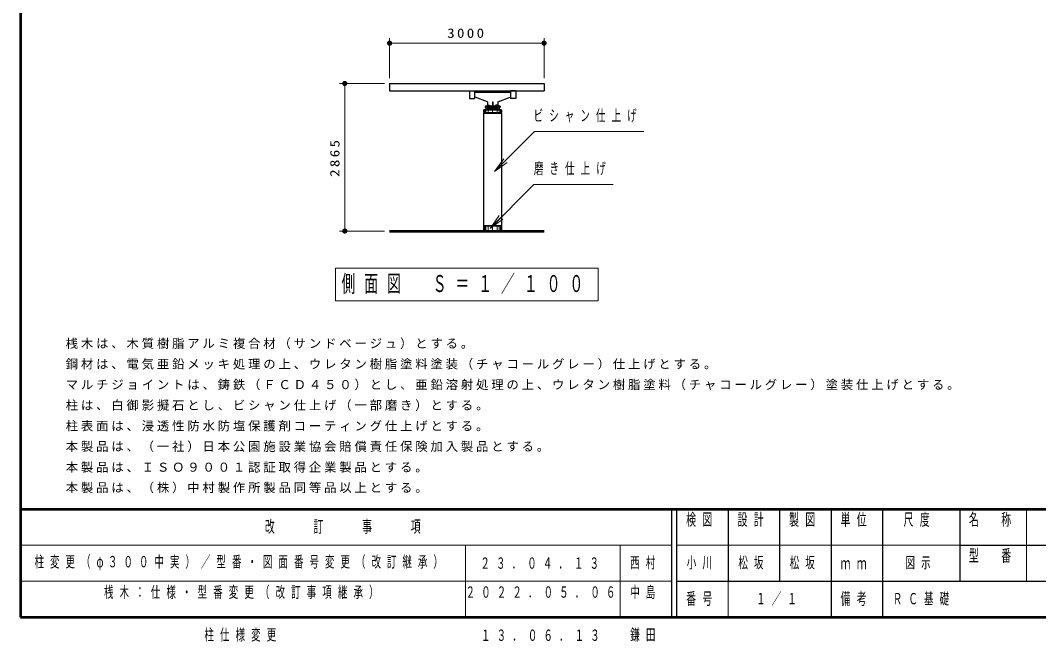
# Model space of a CAD drawing. Units: millimetres on the paper, with parts at other scales. Extents: x -365 to 10, y -38 to 257.
# Drawn here: x -365 to -167.2, y -4.7 to 115.9 of the extents above; entities that cross this region are included whole.
import ezdxf

# ---------------------------------------------------------------- set-up
doc = ezdxf.new("R2010")
doc.units = ezdxf.units.MM
doc.layers.add('LY_1', color=7, linetype='Continuous', lineweight=25)
doc.layers.add('LY_2', color=7, linetype='Continuous', lineweight=13)
doc.styles.add('ＭＳ ゴシック', font='')
doc.styles.get('ＭＳ ゴシック').set_extended_font_data('MS Gothic')

# ---------------------------------------------------------------- blocks, each defined once
blk = doc.blocks.new('filled_dot')
at = {"color": 0, "linetype": 'Continuous', "lineweight": -2, "const_width": 1.25}
blk.add_lwpolyline([(-0.625, 0, 1), (0.625, 0, 1)], format="xyb", close=True, dxfattribs=at)

msp = doc.modelspace()

# ---------------------------------------------------------------- linework, layer by layer
at = {"layer": 'LY_1', "lineweight": 13}
for p, q in [((-293.257, 104.648), (-293.257, 112.468)), ((-293.257, 111.468), (-263.257, 111.468)), ((-263.257, 104.648), (-263.257, 112.468)), ((-294.257, 103.648), (-302.971, 103.648)), ((-301.971, 74.998), (-301.971, 103.648)), ((-274.788, 98.448), (-274.788, 97.998)), ((-274.57, 98.448), (-274.57, 97.998)), ((-274.132, 98.448), (-274.132, 97.998)), ((-273.257, 98.448), (-273.257, 97.998)), ((-272.382, 98.448), (-272.382, 97.998)), ((-271.945, 98.448), (-271.945, 97.998)), ((-271.726, 98.448), (-271.726, 97.998)), ((-272.868, 86.541), (-271.1, 89.015)), ((-272.868, 86.541), (-270.746, 88.662)), ((-270.393, 88.308), (-272.868, 86.541)), ((-273.746, 75.506), (-271.979, 77.981)), ((-273.746, 75.506), (-271.625, 77.627)), ((-271.272, 77.274), (-273.746, 75.506)), ((-274.788, 75.998), (-274.788, 74.998)), ((-274.57, 75.998), (-274.57, 74.998)), ((-274.132, 75.998), (-274.132, 74.998)), ((-273.257, 75.998), (-273.257, 74.998)), ((-272.382, 75.998), (-272.382, 74.998)), ((-271.945, 75.998), (-271.945, 74.998)), ((-271.726, 75.998), (-271.726, 74.998)), ((-294.257, 74.998), (-302.971, 74.998)), ((-252.757, 67.758), (-303.757, 67.758)), ((-303.757, 67.758), (-303.757, 61.458)), ((-252.757, 61.458), (-252.757, 67.758)), ((-303.757, 61.458), (-252.757, 61.458))]:
    msp.add_line(p, q, dxfattribs=at)
at = {"layer": 'LY_1', "color": 40}
for p, q in [((-293.257, 103.648), (-263.257, 103.648)), ((-293.257, 103.648), (-293.257, 102.198)), ((-263.257, 103.648), (-263.257, 102.198)), ((-293.257, 102.198), (-263.257, 102.198))]:
    msp.add_line(p, q, dxfattribs=at)
at = {"layer": 'LY_1'}
for p, q in [((-277.757, 102.198), (-277.757, 100.718)), ((-277.757, 102.198), (-276.757, 102.198)), ((-276.757, 102.198), (-276.757, 100.718)), ((-276.757, 101.958), (-269.757, 101.958)), ((-276.757, 100.958), (-276.657, 100.958)), ((-274.257, 100.088), (-276.657, 100.958)), ((-272.257, 100.088), (-269.857, 100.958)), ((-269.757, 100.958), (-269.857, 100.958)), ((-269.757, 102.198), (-269.757, 100.718)), ((-268.757, 102.198), (-269.757, 102.198)), ((-268.757, 102.198), (-268.757, 100.718)), ((-277.757, 100.718), (-276.757, 100.718)), ((-274.707, 99.198), (-271.807, 99.198)), ((-274.657, 99.288), (-274.657, 99.198)), ((-274.657, 99.288), (-271.857, 99.288)), ((-274.257, 100.088), (-274.257, 99.288)), ((-274.167, 99.438), (-273.847, 99.438)), ((-274.167, 99.438), (-274.167, 99.288)), ((-273.847, 99.438), (-273.847, 99.288)), ((-273.287, 100.088), (-273.287, 99.288)), ((-273.287, 100.088), (-273.227, 100.088)), ((-273.227, 100.088), (-273.227, 99.288)), ((-272.667, 99.438), (-272.347, 99.438)), ((-272.667, 99.438), (-272.667, 99.288)), ((-272.347, 99.438), (-272.347, 99.288)), ((-272.257, 100.088), (-272.257, 99.288)), ((-271.857, 99.288), (-271.857, 99.198)), ((-268.757, 100.718), (-269.757, 100.718))]:
    msp.add_line(p, q, dxfattribs=at)
at = {"layer": 'LY_1', "color": 1}
for p, q in [((-274.707, 99.198), (-271.807, 99.198)), ((-274.707, 99.198), (-274.707, 99.056)), ((-274.707, 99.108), (-273.302, 99.108)), ((-274.157, 99.32), (-273.857, 99.32)), ((-274.157, 99.32), (-274.157, 99.288)), ((-274.157, 99.076), (-274.157, 99.108)), ((-274.157, 99.076), (-273.857, 99.076)), ((-274.127, 99.42), (-274.127, 99.32)), ((-274.127, 99.42), (-273.887, 99.42)), ((-274.127, 98.946), (-274.127, 99.076)), ((-274.127, 98.946), (-273.887, 98.946)), ((-274.087, 98.92), (-274.087, 98.946)), ((-274.087, 98.92), (-273.927, 98.92)), ((-274.007, 99.42), (-274.007, 99.32)), ((-274.007, 98.946), (-274.007, 99.076)), ((-273.927, 98.92), (-273.927, 98.946)), ((-273.887, 99.42), (-273.887, 99.32)), ((-273.887, 98.946), (-273.887, 99.076)), ((-273.857, 99.32), (-273.857, 99.288)), ((-273.857, 99.076), (-273.857, 99.108)), ((-273.302, 99.108), (-273.302, 98.588)), ((-271.807, 99.108), (-273.212, 99.108)), ((-273.212, 99.108), (-273.212, 98.588)), ((-272.357, 99.32), (-272.657, 99.32)), ((-272.657, 99.32), (-272.657, 99.288)), ((-272.657, 99.076), (-272.657, 99.108)), ((-272.357, 99.076), (-272.657, 99.076)), ((-272.627, 99.42), (-272.627, 99.32)), ((-272.387, 99.42), (-272.627, 99.42)), ((-272.627, 98.946), (-272.627, 99.076)), ((-272.387, 98.946), (-272.627, 98.946)), ((-272.587, 98.92), (-272.587, 98.946)), ((-272.427, 98.92), (-272.587, 98.92)), ((-272.507, 99.42), (-272.507, 99.32)), ((-272.507, 98.946), (-272.507, 99.076)), ((-272.427, 98.92), (-272.427, 98.946)), ((-272.387, 99.42), (-272.387, 99.32)), ((-272.387, 98.946), (-272.387, 99.076)), ((-272.357, 99.32), (-272.357, 99.288)), ((-272.357, 99.076), (-272.357, 99.108)), ((-271.807, 99.198), (-271.807, 99.056)), ((-274.507, 98.728), (-274.507, 98.498)), ((-274.507, 98.588), (-273.302, 98.588)), ((-274.507, 98.498), (-272.007, 98.498)), ((-273.982, 98.62), (-273.982, 98.588)), ((-273.982, 98.62), (-273.682, 98.62)), ((-273.952, 98.75), (-273.952, 98.62)), ((-273.952, 98.75), (-273.712, 98.75)), ((-273.752, 98.848), (-273.912, 98.848)), ((-273.912, 98.848), (-273.912, 98.75)), ((-273.832, 98.75), (-273.832, 98.62)), ((-273.752, 98.848), (-273.752, 98.75)), ((-273.712, 98.75), (-273.712, 98.62)), ((-273.682, 98.62), (-273.682, 98.588)), ((-272.007, 98.588), (-273.212, 98.588)), ((-272.532, 98.62), (-272.832, 98.62)), ((-272.832, 98.62), (-272.832, 98.588)), ((-272.562, 98.75), (-272.802, 98.75)), ((-272.802, 98.75), (-272.802, 98.62)), ((-272.762, 98.848), (-272.762, 98.75)), ((-272.762, 98.848), (-272.602, 98.848)), ((-272.682, 98.75), (-272.682, 98.62)), ((-272.602, 98.848), (-272.602, 98.75)), ((-272.562, 98.75), (-272.562, 98.62)), ((-272.532, 98.62), (-272.532, 98.588)), ((-272.007, 98.728), (-272.007, 98.498))]:
    msp.add_line(p, q, dxfattribs=at)
at = {"layer": 'LY_1', "color": 1, "lineweight": 13}
for p, q in [((-274.207, 98.958), (-274.127, 98.958)), ((-273.657, 99.058), (-273.657, 98.998)), ((-273.637, 98.988), (-273.657, 98.998)), ((-273.637, 98.988), (-273.637, 98.898)), ((-273.302, 98.988), (-273.637, 98.988)), ((-273.212, 98.988), (-272.877, 98.988)), ((-272.877, 98.988), (-272.857, 98.998)), ((-272.877, 98.988), (-272.877, 98.898)), ((-272.857, 99.058), (-272.857, 98.998)), ((-272.307, 98.958), (-272.387, 98.958)), ((-274.207, 98.738), (-274.057, 98.738)), ((-273.657, 98.698), (-273.637, 98.708)), ((-273.657, 98.698), (-273.657, 98.638)), ((-273.617, 98.888), (-273.637, 98.898)), ((-273.637, 98.798), (-273.617, 98.808)), ((-273.637, 98.798), (-273.637, 98.708)), ((-273.302, 98.708), (-273.637, 98.708)), ((-273.617, 98.888), (-273.617, 98.808)), ((-273.302, 98.888), (-273.617, 98.888)), ((-273.302, 98.808), (-273.617, 98.808)), ((-273.232, 98.888), (-273.282, 98.888)), ((-273.212, 98.888), (-272.897, 98.888)), ((-273.212, 98.808), (-272.897, 98.808)), ((-273.212, 98.708), (-272.877, 98.708)), ((-272.897, 98.888), (-272.877, 98.898)), ((-272.897, 98.888), (-272.897, 98.808)), ((-272.877, 98.798), (-272.897, 98.808)), ((-272.877, 98.798), (-272.877, 98.708)), ((-272.857, 98.698), (-272.877, 98.708)), ((-272.857, 98.698), (-272.857, 98.638)), ((-272.307, 98.738), (-272.457, 98.738))]:
    msp.add_line(p, q, dxfattribs=at)
at = {"layer": 'LY_1', "color": 4}
for p, q in [((-274.958, 98.498), (-275.008, 98.448)), ((-271.507, 98.448), (-275.007, 98.448)), ((-275.007, 98.448), (-275.007, 97.998)), ((-275.007, 97.998), (-271.507, 97.998)), ((-275.007, 97.898), (-275.007, 76.098)), ((-275.007, 97.898), (-271.507, 97.898)), ((-271.557, 98.498), (-274.957, 98.498)), ((-274.957, 97.998), (-274.957, 97.898)), ((-271.557, 98.499), (-271.507, 98.449)), ((-271.557, 97.998), (-271.557, 97.898)), ((-271.507, 98.448), (-271.507, 97.998)), ((-271.507, 97.898), (-271.507, 76.098)), ((-275.007, 76.098), (-271.507, 76.098)), ((-275.007, 75.998), (-275.007, 74.998)), ((-275.007, 75.998), (-271.507, 75.998)), ((-274.957, 76.098), (-274.957, 75.998)), ((-271.557, 76.098), (-271.557, 75.998)), ((-271.507, 75.998), (-271.507, 74.998))]:
    msp.add_line(p, q, dxfattribs=at)
at = {"layer": 'LY_1', "lineweight": 50}
msp.add_line((-293.257, 74.998), (-263.257, 74.998), dxfattribs=at)
at = {"layer": 'LY_1', "lineweight": 13}
for points in [[(-272.868, 86.541), (-265.113, 94.295), (-243.871, 94.295)], [(-273.746, 75.506), (-265.211, 84.042), (-249.813, 84.042)]]:
    msp.add_lwpolyline(points, dxfattribs=at)
at = {"layer": 'LY_1', "color": 1}
for centre, radius, start, end in [((-274.607, 99.056), 0.1, 180, 242.74229), ((-274.776, 98.728), 0.269, 0, 62.74229), ((-271.738, 98.728), 0.269, 117.25771, 179.99999), ((-271.907, 99.056), 0.1, 297.25771, 0)]:
    msp.add_arc(centre, radius, start, end, dxfattribs=at)
at = {"layer": 'LY_1', "color": 1, "lineweight": 13}
for centre, radius, start, end in [((-274.207, 98.848), 0.11, 90.00001, 267.3386), ((-274.057, 98.848), 0.11, 270, 40.88696), ((-273.707, 99.058), 0.05, 0, 90), ((-272.807, 99.058), 0.05, 89.99999, 180), ((-272.457, 98.848), 0.11, 139.11303, 270), ((-272.307, 98.848), 0.11, 270, 90), ((-273.707, 98.638), 0.05, 270, 0), ((-272.807, 98.638), 0.05, 179.99999, 270)]:
    msp.add_arc(centre, radius, start, end, dxfattribs=at)
at = {"layer": 'LY_2', "lineweight": 50}
for p, q in [((-365, 257), (-365, 0)), ((-365, 21), (0, 21)), ((-365, 0), (0, 0))]:
    msp.add_line(p, q, dxfattribs=at)
at = {"layer": 'LY_2', "color": 211, "lineweight": 25}
for p, q in [((-238.5, 21), (-238.5, 0)), ((-237.5, 21), (-237.5, 0)), ((-227.5, 21), (-227.5, 7)), ((-217.5, 21), (-217.5, 7)), ((-207.5, 21), (-207.5, 0)), ((-197.5, 21), (-197.5, 7)), ((-182.5, 21), (-182.5, 7)), ((-182.5, 14), (-70, 14)), ((-237.5, 7), (0, 7))]:
    msp.add_line(p, q, dxfattribs=at)
at = {"layer": 'LY_2'}
for p, q in [((-169.5, 21), (-169.5, 7)), ((-365, 14), (-238.5, 14)), ((-278.5, 14), (-278.5, 0)), ((-248.5, 14), (-248.5, 0)), ((-237.5, 14), (-182.5, 14)), ((-365, 7), (-238.5, 7)), ((-227.5, 7), (-227.5, 0))]:
    msp.add_line(p, q, dxfattribs=at)
at = {"layer": 'LY_2', "lineweight": 25}
msp.add_line((-197.5, 7), (-197.5, 0), dxfattribs=at)

# ---------------------------------------------------------------- block references
at = {"layer": 'LY_1', "lineweight": 13, "xscale": 0.4, "yscale": 0.4}
msp.add_blockref('filled_dot', (-293.257, 111.468), dxfattribs=at)
for p, rotation in [((-263.257, 111.468), 180), ((-301.971, 103.648), 270), ((-301.971, 74.998), 90)]:
    msp.add_blockref('filled_dot', p, dxfattribs=dict(at, rotation=rotation))

# ---------------------------------------------------------------- texts
at = {"layer": 'LY_1', "style": 'ＭＳ ゴシック'}
for s, insert, char_height, attachment_point in [('\\T1.33;\\W1.15;3000', (-278.257, 112.468), 1.833, 8), ('\\T1.64;\\W0.6;ビシャン仕上げ', (-265.288, 97.295), 2.199, 4), ('\\T1.64;\\W0.6;磨き仕上げ', (-265.23, 87.042), 2.199, 4), ('\\T1.64;\\W0.6;側面図\u3000Ｓ＝１／１００', (-278.257, 64.608), 3.299, 5), ('\\T1.23;桟木は、木質樹脂アルミ複合材（サンドベージュ）とする。', (-356.191, 52.069), 1.76, 7), ('\\T1.23;鋼材は、電気亜鉛メッキ処理の上、ウレタン樹脂塗料塗装（チャコールグレー）仕上げとする。', (-356.191, 48.069), 1.76, 7), ('\\T1.23;マルチジョイントは、鋳鉄（ＦＣＤ４５０）とし、亜鉛溶射処理の上、ウレタン樹脂塗料（チャコールグレー）塗装仕上げとする。', (-356.191, 44.069), 1.76, 7), ('\\T1.23;柱は、白御影擬石とし、ビシャン仕上げ（一部磨き）とする。', (-356.191, 40.069), 1.76, 7), ('\\T1.23;柱表面は、浸透性防水防塩保護剤コーティング仕上げとする。', (-356.191, 36.069), 1.76, 7), ('\\T1.23;本製品は、（一社）日本公園施設業協会賠償責任保険加入製品とする。', (-356.191, 32.069), 1.76, 7), ('\\T1.23;本製品は、ＩＳＯ９００１認証取得企業製品とする。', (-356.191, 28.069), 1.76, 7), ('\\T1.23;本製品は、（株）中村製作所製品同等品以上とする。', (-356.191, 24.069), 1.76, 7), ('\\T1.63;\\W0.6;柱変更（φ３００中実）／型番・図面番号変更（改訂継承）', (-362.25, 10.5), 2.199, 4), ('\\T1.64;\\W0.6;西村', (-243.5, 10.5), 2.199, 5), ('\\T1.64;\\W0.6;小川', (-232.5, 10.5), 2.199, 5), ('\\T1.64;\\W0.6;松坂', (-225.5, 10.5), 2.199, 4), ('\\T1.64;\\W0.6;松坂', (-212.5, 10.5), 2.199, 5), ('\\T1.64;\\W0.6;図示', (-190, 10.5), 2.199, 5), ('\\T1.64;\\W0.6;２３．０４．１３', (-263.5, 10.5), 2.199, 5), ('\\T1.64;\\W0.6;桟木：仕様・型番変更（改訂事項継承）', (-348.75, 6), 2.199, 1), ('\\T1.64;\\W0.6;２０２２．０５．０６', (-278.5, 6), 2.199, 1), ('\\T1.64;\\W0.6;中島', (-246.5, 6), 2.199, 1), ('\\T1.64;\\W0.6;１／１', (-217.5, 3.5), 2.199, 5), ('\\T1.64;\\W0.6;ＲＣ基礎', (-195.5, 3.5), 2.199, 4), ('\\T1.64;\\W0.6;柱仕様変更', (-329.25, -3.5), 2.199, 4), ('\\T1.64;\\W0.6;鎌田', (-246.5, -3.5), 2.199, 4), ('\\T1.64;\\W0.6;１３．０６．１３', (-275.5, -3.5), 2.199, 4)]:
    msp.add_mtext(s, dxfattribs=dict(at, insert=insert, char_height=char_height, attachment_point=attachment_point))
at = {"layer": 'LY_1', "insert": (-302.971, 89.323), "char_height": 1.833, "attachment_point": 8, "rotation": 90, "style": 'ＭＳ ゴシック'}
msp.add_mtext('\\T1.33;\\W1.15;2865', dxfattribs=at)
at = {"layer": 'LY_2', "color": 4, "char_height": 2.346, "style": 'ＭＳ ゴシック'}
for s, insert, attachment_point in [('\\T1.64;\\W0.6;検図', (-232.5, 20.167), 2), ('\\T1.64;\\W0.6;設計', (-222.5, 20.167), 2), ('\\T1.64;\\W0.6;製図', (-212.5, 20.167), 2), ('\\T1.64;\\W0.6;単位', (-202.5, 20.167), 2), ('\\T1.64;\\W0.6;尺度', (-190.25, 20.167), 2), ('\\T1.64;\\W0.6;名\u3000称', (-176, 20.167), 2), ('\\T1.64;\\W0.6;改\u3000\u3000訂\u3000\u3000事\u3000\u3000項', (-301.75, 17.5), 5), ('\\T1.64;\\W0.6;型\u3000番', (-176, 13.167), 2), ('\\T1.64;\\W0.6;ｍｍ', (-202.5, 10.5), 5), ('\\T1.64;\\W0.6;番号', (-232.5, 3.5), 5), ('\\T1.64;\\W0.6;備考', (-202.5, 3.5), 5)]:
    msp.add_mtext(s, dxfattribs=dict(at, insert=insert, attachment_point=attachment_point))

doc.saveas('drawing.dxf')
